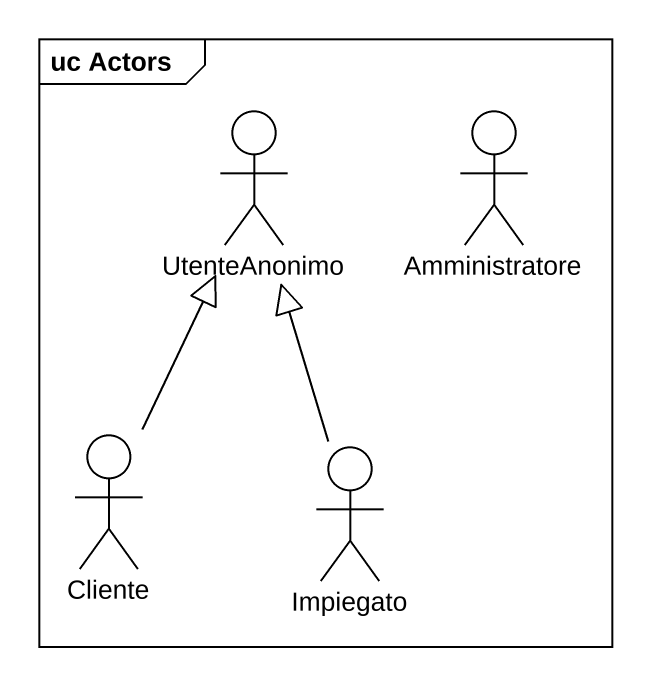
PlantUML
@startuml
mainframe uc Actors
actor UtenteAnonimo
actor Amministratore
actor Cliente
actor Impiegato
Cliente -up-|> UtenteAnonimo
Impiegato -up-|> UtenteAnonimo
@enduml
